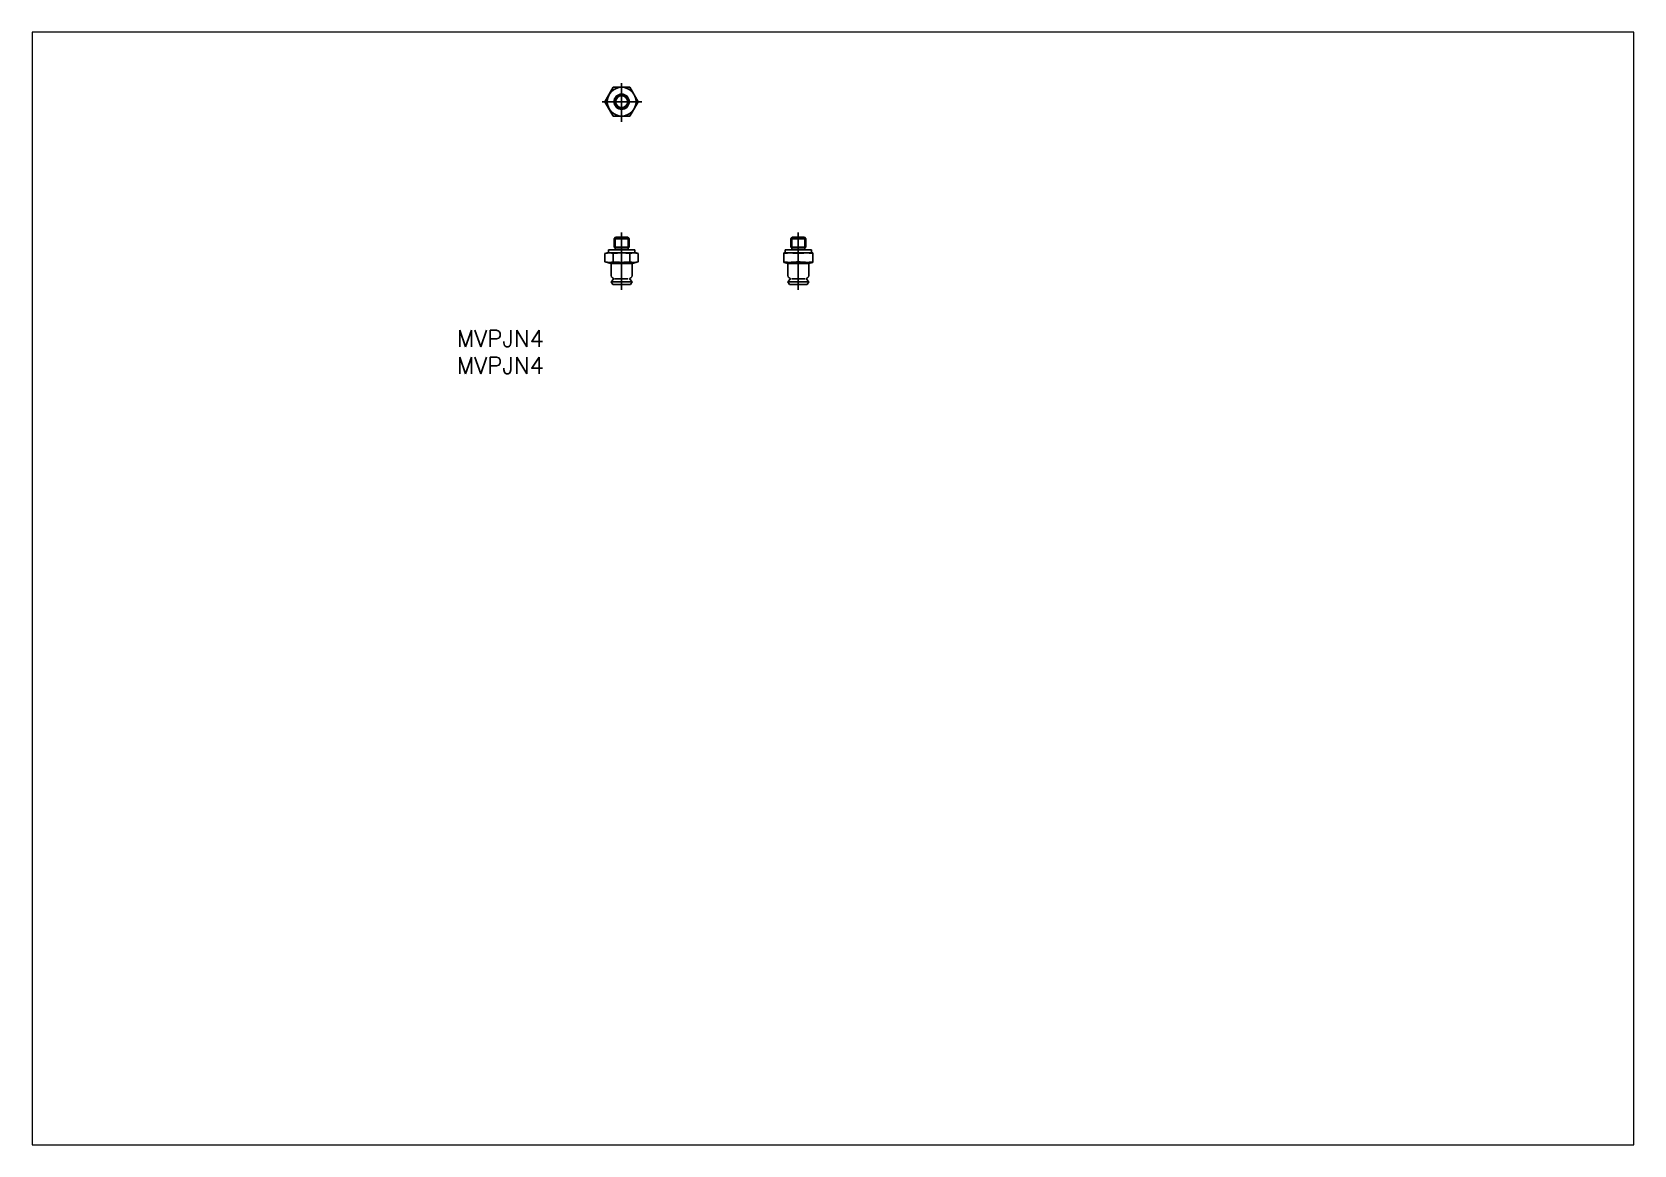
# Paper-space layout 'レイアウト1' of a CAD drawing. Extents: x 1.12 to 10.1, y 0.78 to 7.02.
# The model-space entities are those that its viewports show. They can reach past a viewport. Long polylines and large blocks are cut down to what shows.
import ezdxf

# ---------------------------------------------------------------- set-up
doc = ezdxf.new("R2010")
doc.units = 0
doc.header["$MEASUREMENT"] = 0
doc.linetypes.add('CENTER', pattern=[17.5, 13, -1.5, 1.5, -1.5])
doc.layers.get('0').update_dxf_attribs({"linetype": 'CONTINUOUS'})
doc.layers.add('CENTER', color=1, linetype='CENTER')
doc.styles.get("Standard").update_dxf_attribs({"font": 'txt.shx', "bigfont": '@extfont2.shx'})

msp = doc.modelspace()

# ---------------------------------------------------------------- linework, layer by layer
at = {"color": 7, "linetype": 'Continuous'}
for p, q in [((105.04, 197.82), (106.63, 200.57)), ((106.63, 200.57), (109.81, 200.57)), ((111.39, 197.82), (109.81, 200.57)), ((106.63, 195.07), (105.04, 197.82)), ((109.81, 195.07), (111.39, 197.82)), ((106.63, 195.07), (109.81, 195.07)), ((107.07, 171.98), (106.77, 171.68)), ((106.77, 170.1), (106.77, 171.68)), ((106.77, 171.68), (109.67, 171.68)), ((107.07, 171.98), (109.37, 171.98)), ((109.67, 171.68), (109.37, 171.98)), ((109.67, 170.1), (109.67, 171.68)), ((140.44, 171.68), (140.74, 171.98)), ((143.34, 171.68), (140.44, 171.68)), ((140.44, 170.1), (140.44, 171.68)), ((143.04, 171.98), (140.74, 171.98)), ((143.04, 171.98), (143.34, 171.68)), ((143.34, 170.1), (143.34, 171.68)), ((105.47, 168.98), (105.04, 168.87)), ((105.04, 167.3), (105.04, 168.87)), ((105.47, 168.98), (110.97, 168.98)), ((105.72, 168.98), (105.72, 169.58)), ((105.72, 169.58), (110.72, 169.58)), ((106.63, 167.3), (106.63, 168.87)), ((106.97, 169.98), (106.77, 170.1)), ((106.77, 170.1), (109.67, 170.1)), ((106.97, 169.58), (106.97, 169.98)), ((106.97, 169.98), (109.47, 169.98)), ((109.47, 169.98), (109.67, 170.1)), ((109.47, 169.58), (109.47, 169.98)), ((109.81, 167.3), (109.81, 168.87)), ((110.72, 168.98), (110.72, 169.58)), ((110.97, 168.98), (111.39, 168.87)), ((111.39, 167.3), (111.39, 168.87)), ((139.14, 168.98), (139.14, 167.19)), ((144.64, 168.98), (139.14, 168.98)), ((139.39, 168.98), (139.39, 169.58)), ((144.39, 169.58), (139.39, 169.58)), ((143.34, 170.1), (140.44, 170.1)), ((140.64, 169.98), (140.44, 170.1)), ((143.14, 169.98), (140.64, 169.98)), ((140.64, 169.58), (140.64, 169.98)), ((141.89, 168.87), (141.89, 167.3)), ((143.14, 169.98), (143.34, 170.1)), ((143.14, 169.58), (143.14, 169.98)), ((144.39, 168.98), (144.39, 169.58)), ((144.64, 168.98), (144.64, 167.19)), ((106.22, 166.98), (105.04, 167.3)), ((106.22, 166.98), (110.22, 166.98)), ((106.22, 164.66), (106.22, 166.98)), ((110.22, 166.98), (111.39, 167.3)), ((110.22, 164.66), (110.22, 166.98)), ((139.89, 166.98), (139.14, 167.19)), ((139.89, 164.66), (139.89, 166.98)), ((143.89, 166.98), (139.89, 166.98)), ((143.89, 166.98), (144.64, 167.19)), ((143.89, 164.66), (143.89, 166.98)), ((106.22, 163.48), (106.69, 163.96)), ((106.51, 162.98), (106.22, 163.48)), ((106.22, 163.48), (110.22, 163.48)), ((106.47, 164.23), (106.67, 164.11)), ((106.51, 162.98), (109.93, 162.98)), ((106.95, 164.05), (109.43, 164.05)), ((110.22, 163.48), (109.75, 163.96)), ((109.97, 164.23), (109.77, 164.11)), ((109.93, 162.98), (110.22, 163.48)), ((139.89, 163.48), (140.37, 163.96)), ((143.89, 163.48), (139.89, 163.48)), ((140.18, 162.98), (139.89, 163.48)), ((140.14, 164.23), (140.34, 164.11)), ((143.61, 162.98), (140.18, 162.98)), ((143.16, 164.05), (140.68, 164.05)), ((143.89, 163.48), (143.42, 163.96)), ((143.64, 164.23), (143.44, 164.11)), ((143.61, 162.98), (143.89, 163.48))]:
    msp.add_line(p, q, dxfattribs=at)
at = {"color": 3, "linetype": 'Continuous'}
for p, q in [((106.99, 169.58), (106.99, 171.9)), ((109.45, 169.58), (109.45, 171.9)), ((140.67, 169.58), (140.67, 171.9)), ((143.12, 169.58), (143.12, 171.9))]:
    msp.add_line(p, q, dxfattribs=at)
at = {"color": 7, "linetype": 'Continuous'}
for radius in [2.75, 1.45, 1.15]:
    msp.add_circle((108.22, 197.82), radius, dxfattribs=at)
at = {"color": 3, "linetype": 'Continuous'}
msp.add_circle((108.22, 197.82), 1.23, dxfattribs=at)
at = {"color": 7, "linetype": 'Continuous'}
for centre, radius, start, end in [((105.84, 166.16), 2.82, 73.6571, 103.6571), ((108.22, 157.87), 11.11, 81.7868, 98.2132), ((110.6, 166.16), 2.82, 76.3429, 106.3429), ((140.31, 157.87), 11.11, 81.7868, 96.0029), ((143.48, 157.87), 11.11, 83.9971, 98.2132), ((105.84, 170.01), 2.82, 256.3429, 286.3429), ((108.22, 178.3), 11.11, 261.7868, 278.2132), ((110.6, 170.01), 2.82, 253.6571, 283.6571), ((140.31, 178.3), 11.11, 263.9971, 278.2132), ((143.48, 178.3), 11.11, 261.7868, 276.0029), ((106.72, 164.66), 0.5, 180, 240), ((106.62, 164.03), 0.1, 315, 60), ((109.82, 164.03), 0.1, 120, 225), ((109.72, 164.66), 0.5, 300, 0), ((140.39, 164.66), 0.5, 180, 240), ((140.29, 164.03), 0.1, 315, 60), ((143.49, 164.03), 0.1, 120, 225), ((143.39, 164.66), 0.5, 300, 0)]:
    msp.add_arc(centre, radius, start, end, dxfattribs=at)
at = {"layer": 'CENTER', "color": 1, "linetype": 'CENTER'}
for p, q in [((108.22, 194.01), (108.22, 201.36)), ((104.53, 197.82), (112.09, 197.82)), ((108.22, 161.98), (108.22, 172.85)), ((141.89, 161.98), (141.89, 172.85))]:
    msp.add_line(p, q, dxfattribs=at)

# ---------------------------------------------------------------- texts
at = {"linetype": 'Continuous'}
for p in [(76.84, 151.05), (76.84, 145.92)]:
    msp.add_text('MVPJN4', height=3.2, dxfattribs=at).set_placement(p)

psp = doc.layouts.new('レイアウト1')

# ---------------------------------------------------------------- viewports
at = {"layer": '0', "color": 7, "linetype": 'Continuous', "view_target_point": (148.5, 105)}
psp.add_viewport(center=(5.6137, 3.9021), size=(8.982, 6.243333), view_center_point=(0, 0), view_height=212.214411, dxfattribs=at)

doc.saveas('drawing.dxf')
